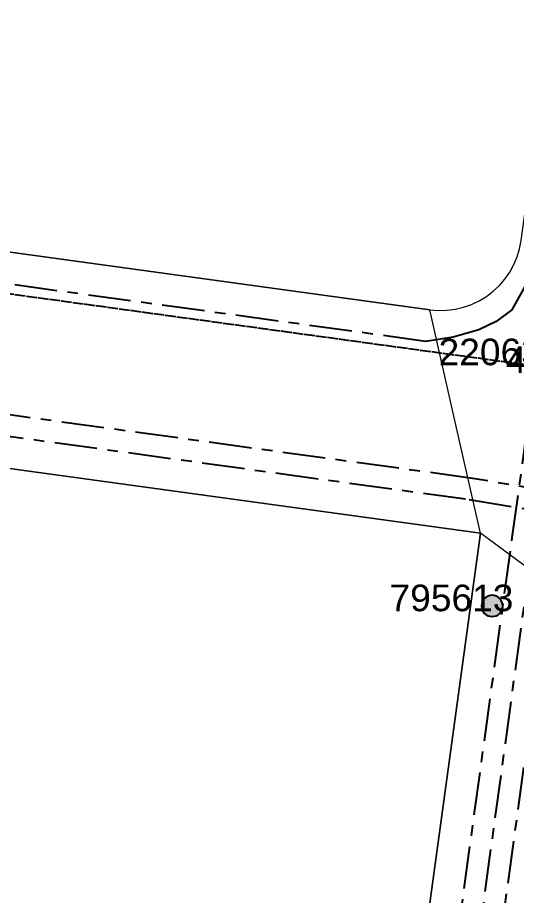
# Model space of a CAD drawing. Header units: metres. Extents: x 301012 to 305396, y 6240778 to 6244350.
# Drawn here: x 302910.9 to 302957.9, y 6242576 to 6242658.5 of the extents above; entities that cross this region are included whole.
import ezdxf
from ezdxf.enums import TextEntityAlignment as Align

# ---------------------------------------------------------------- set-up
doc = ezdxf.new("R2010")
doc.units = ezdxf.units.M
doc.linetypes.add('Cable Exist OH', pattern=[1, 1, 0])
doc.linetypes.add('Cable Exist UG', pattern=[7, 4, -1, 1, -1])
doc.layers.get('0').update_dxf_attribs({"color": 6})
for name, color, linetype, lineweight in [('Cadastre Land Parcels_SP_EXT', 118, 'Continuous', 15), ('Cadastre Roads_SP_EXT', 218, 'Continuous', 15), ('Mains_HV_EXT', 13, 'Continuous', 25)]:
    doc.layers.add(name, color=color, linetype=linetype, lineweight=lineweight)
doc.layers.add('Equip_SP_SL_EXT', color=7, linetype='Continuous')
doc.layers.add('SupportsOH_SP_TR_HV_LV_SL_EXT', color=7, linetype='Continuous')
doc.styles.add('iecARIAL', font='arial.ttf', dxfattribs={"height": 2})
doc.styles.add('POLE_LABEL', font='arial.ttf', dxfattribs={"height": 2})
doc.styles.add('SL_LABEL', font='arial.ttf', dxfattribs={"height": 2})
doc.styles.get("Standard").update_dxf_attribs({"font": 'arial.ttf'})

# ---------------------------------------------------------------- blocks, each defined once
blk = doc.blocks.new('SL_LANTERN_EXT')
at = {"flags": 9}
for tag, p in [('LRATECODE', (-7.4, 0)), ('LOUTREACHVOCAB', (-7.2, 0)), ('LOUTREACH', (-7, 0)), ('LANTNUMBER', (-6.6, 0)), ('LNEW', (-6.4, 0)), ('LMASTVOCAB', (-6.2, 0)), ('LMAST', (-6, 0)), ('LLAMPVOCAB', (-5.8, 0)), ('LLAMP', (-5.6, 0)), ('LEXIST', (-5.4, 0)), ('LCHARGE3PERCENT', (-5.2, 0)), ('LCHARGE3', (-5, 0)), ('LCHARGE2PERCENT', (-4.8, 0)), ('LCHARGE2', (-4.6, 0)), ('LCHARGE1PERCENT', (-4.4, 0)), ('LCHARGE1', (-4.2, 0)), ('LCATEGORY', (-4, 0)), ('LBRACKETVOCAB', (-3.8, 0)), ('LBRACKET', (-3.6, 0)), ('LKINGHEIGHT', (-3.4, 0)), ('CREPLACE', (-3.2, 0)), ('CREMOVE', (-3, 0)), ('CNUMBER', (-2.8, 0)), ('CNEW', (-2.6, 0)), ('CEXIST', (-2.4, 0)), ('USAGE', (-2.2, 0)), ('STATE', (-2, 0)), ('OWNED_BY', (-1.8, 0)), ('ORIENTATION', (-1.6, 0)), ('OPERATING_VOLTAGE', (-1.4, 0)), ('NO_PHASES', (-1.2, 0)), ('LANTERN_TYPE', (-1, 0)), ('LANTERN_PURPOSE', (-0.8, 0)), ('CONTROL_TYPE', (-0.6, 0)), ('CONSTRUCTED_VOLTAGE', (-0.4, 0))]:
    blk.add_attdef(tag, text='', height=0.001, rotation=270, dxfattribs=at).set_placement(p, align=Align.MIDDLE_LEFT)
at = {"style": 'SL_LABEL', "flags": 9}
blk.add_attdef('STREET_CODE', text='', height=0.001, rotation=270, dxfattribs=at).set_placement((0.001, 0), align=Align.MIDDLE_LEFT)
at = {"flags": 1}
blk.add_attdef('Z', (0, 0), '', height=0.001, rotation=270, dxfattribs=at)
at = {"width": 0.9}
blk.add_attdef('LNUMBER', text='', height=1, dxfattribs=at).set_placement((7, -1), align=Align.MIDDLE_LEFT)
at = {"flags": 9}
for tag, p in [('LREMOVE', (0, -7.6)), ('LREPLACE', (0, -7.8)), ('LTYPE', (0, -8)), ('LTYPEVOCAB', (0, -8.2)), ('LEGEND', (0, -8.4)), ('SUBURB', (0, -8.6)), ('STREETNAME', (0, -8.8)), ('LOCATION', (0, -9)), ('NOTES', (0, -9.2)), ('MAINTAINED_BY', (0, -9.863))]:
    blk.add_attdef(tag, text='', height=0.001, dxfattribs=at).set_placement(p, align=Align.MIDDLE_LEFT)
blk.add_attdef('OPERATED_BY', (0, -9.607), '', height=0.001, dxfattribs=at)
blk.add_wipeout([(5.688, 0), (5.061, -1.061), (4, -1.688), (2.939, -1.061), (2.313, 0), (2.939, 1.061), (4, 1.687), (5.061, 1.061)])
for p, q in [((4, 1.687), (4, 0)), ((2.939, 1.061), (3.205, 0.795)), ((5.061, 1.061), (4.795, 0.795)), ((0, 0), (4, 0)), ((2.939, -1.061), (3.205, -0.795)), ((4, 0), (5.688, 0)), ((4, 0), (4, -1.688)), ((5.061, -1.061), (4.795, -0.795))]:
    blk.add_line(p, q)
blk.add_circle((4, 0), 1.125)
blk = doc.blocks.new('POLE_EXT')
blk.add_hatch(color=256).paths.add_polyline_path([(-1, 0, 1), (1, 0, 1)])
blk.add_lwpolyline([(-1, 0, 1), (1, 0, 1)], format="xyb", close=True)
at = {"flags": 8}
blk.add_attdef('pNumber', text='', height=2, dxfattribs=at).set_placement((2.5, 2.5), align=Align.MIDDLE_CENTER)
at = {"style": 'POLE_LABEL', "flags": 9}
for tag, p in [('STRUCTURE_PLANT_NUMBER', (1.355, 0.028)), ('STREET_CODE', (1.355, -0.2))]:
    blk.add_attdef(tag, text='', height=0.2, dxfattribs=at).set_placement(p, align=Align.MIDDLE_LEFT)
at = {"flags": 9}
for tag, p in [('OWNED_BY', (1.355, -0.4)), ('SPECIAL_USE', (1.355, -0.8)), ('PARENT', (1.355, -0.6)), ('cLV', (1.355, -1.4)), ('STATE', (1.355, -1)), ('hDepth', (1.355, -1.6)), ('USAGE', (1.355, -1.2)), ('cHV', (1.355, -2)), ('hDia', (1.355, -1.8)), ('LBRACKET', (1.355, -2.2)), ('LExisting', (1.355, -2.4)), ('cLinedev', (1.355, -3.4)), ('LANTNUMBER', (1.355, -2.6)), ('LOther', (1.355, -2.8)), ('LRemove', (1.355, -3)), ('LEGEND', (1.355, -3.2)), ('pExisting', (1.355, -3.8)), ('LOCATION', (1.355, -3.6)), ('PFNUMBER', (1.355, -4)), ('NEWPFNUMBER', (1.355, -4.2)), ('pFooting', (1.355, -4.4)), ('pNew', (1.355, -4.6)), ('pRelocate', (1.355, -5)), ('pRemove', (1.355, -5.2)), ('pReplace', (1.355, -5.4)), ('pStay', (1.355, -5.6)), ('pType', (1.355, -5.8)), ('cspan', (1.355, -6)), ('STREETNAME', (1.355, -6.2)), ('SUBURB', (1.355, -6.4)), ('NOTES', (1.355, -6.6)), ('OPERATED_BY', (1.355, -7.014)), ('MAINTAINED_BY', (1.355, -6.814))]:
    blk.add_attdef(tag, text='', height=0.2, dxfattribs=at).set_placement(p, align=Align.MIDDLE_LEFT)
at = {"flags": 1}
blk.add_attdef('Z', (1.355, -7.328), '', height=0.2, dxfattribs=at)

msp = doc.modelspace()

# ---------------------------------------------------------------- linework, layer by layer
at = {"layer": 'Cadastre Land Parcels_SP_EXT', "linetype": 'Continuous'}
msp.add_lwpolyline([(302836.529, 6242646.564), (302949.712, 6242631.05), (302950.51, 6242630.984), (302951.309, 6242631.001), (302951.309, 6242631.001), (302952.1, 6242631.1), (302952.878, 6242631.282), (302953.631, 6242631.544), (302954.354, 6242631.885), (302955.037, 6242632.298), (302955.672, 6242632.78), (302956.255, 6242633.326), (302956.777, 6242633.931), (302957.232, 6242634.586), (302957.617, 6242635.285), (302957.926, 6242636.021), (302958.157, 6242636.785), (302958.307, 6242637.569), (302967.601, 6242705.565), (302886.042, 6242716.713), (302890.989, 6242752.97), (302894.745, 6242780.21)], dxfattribs=at)
msp.add_lwpolyline([(302954.489, 6242610.042), (302837.737, 6242626.06), (302776.25, 6242634.494), (302755.072, 6242637.399), (302727.69, 6242437.974), (302786.817, 6242429.858), (302848.333, 6242421.414), (302927.143, 6242410.596), (302954.489, 6242610.042)], close=True, dxfattribs=at)
at = {"layer": 'Cadastre Roads_SP_EXT', "linetype": 'Continuous'}
msp.add_lwpolyline([(302938.927, 6242348.803), (302959.926, 6242502.164), (302962.192, 6242518.787), (302972.847, 6242596.469), (302954.489, 6242610.042), (302927.143, 6242410.596), (302917.544, 6242340.655), (302910.656, 6242290.461), (302907.089, 6242290.948), (302897.557, 6242221.567), (302901.113, 6242220.947), (302920.949, 6242217.583), (302929.598, 6242280.678), (302938.927, 6242348.803)], close=True, dxfattribs=at)

# ---------------------------------------------------------------- block references
at = {"layer": 'SupportsOH_SP_TR_HV_LV_SL_EXT'}
ref = msp.add_blockref('POLE_EXT', (302955.578, 6242603.211), dxfattribs=at)
ref.add_attrib('ASSET_NUM', '795613', dxfattribs={"layer": '0', "height": 2.5, "style": 'POLE_LABEL'}).set_placement((302957.578, 6242603.961), align=Align.MIDDLE_RIGHT)

# ---------------------------------------------------------------- next in the draw order: block references
at = {"layer": 'Equip_SP_SL_EXT'}
ref = msp.add_blockref('SL_LANTERN_EXT', (302960.694, 6242625.598), dxfattribs=at)
ref.add_attrib('ASSET_NUM', '220635', dxfattribs={"layer": '0', "height": 2.5, "rotation": 0.13545, "style": 'iecARIAL'}).set_placement((302962.194, 6242627.098), align=Align.MIDDLE_RIGHT)

# ---------------------------------------------------------------- next in the draw order: linework, layer by layer
at = {"layer": 'Cadastre Roads_SP_EXT', "linetype": 'Continuous'}
msp.add_lwpolyline([(302327.465, 6242716.365), (302139.638, 6242742.067), (302141.28, 6242731.603), (302142.9, 6242721.297), (302336.288, 6242694.833), (302535.701, 6242667.478), (302755.072, 6242637.399), (302776.25, 6242634.494), (302837.737, 6242626.06), (302954.489, 6242610.042), (302952.079, 6242620.64), (302949.712, 6242631.05), (302836.529, 6242646.564), (302775.048, 6242654.99), (302758.428, 6242657.267), (302658.409, 6242670.983), (302558.385, 6242684.696), (302327.465, 6242716.365)], close=True, dxfattribs=at)
at = {"layer": 'Mains_HV_EXT', "linetype": 'Cable Exist UG'}
for points in [[(303301.344, 6242151.866), (303274.044, 6242155.947), (303210.764, 6242165.446), (303210.085, 6242165.53), (303210.085, 6242165.53), (302928.405, 6242204.209), (302922.664, 6242206.656), (302922.664, 6242206.656), (302918.725, 6242211.855), (302917.93, 6242217.878), (302917.93, 6242217.878), (302926.143, 6242277.372), (302914.382, 6242279.136), (302912.63, 6242282.758), (302912.63, 6242282.758), (302913.63, 6242290.058), (302930.13, 6242410.198), (302957.47, 6242609.638), (302961.29, 6242637.161), (302961.29, 6242637.161), (302970.59, 6242705.161), (302975.55, 6242741.401), (302979.71, 6242771.641)], [(302979.868, 6242758.112), (302977.532, 6242741.129), (302974.648, 6242720.061), (302976.208, 6242716.921), (302976.208, 6242716.921), (302974.536, 6242704.618), (302967.419, 6242652.112), (302966.387, 6242645.093), (302966.387, 6242645.093), (302965.242, 6242636.621), (302962.076, 6242613.791), (302953.73, 6242615.193), (302953.73, 6242615.193), (302838.417, 6242631.014)], [(302936.498, 6242283.564), (302925.246, 6242285.171), (302924.849, 6242281.8), (302914.698, 6242283.141), (302932.097, 6242409.916), (302959.408, 6242609.112), (302963.261, 6242636.892), (302964.677, 6242647.375)], [(302958.986, 6242633.86), (302957.424, 6242631.047), (302955.966, 6242629.955), (302954.32, 6242629.173), (302951.919, 6242628.47), (302949.305, 6242628.078), (302949.305, 6242628.078), (302851.169, 6242641.529)], [(302838.145, 6242629.032), (302953.428, 6242613.216), (302961.795, 6242611.801), (302961.627, 6242610.553), (302961.627, 6242610.553), (302961.389, 6242608.839), (302934.078, 6242409.645), (302916.953, 6242284.861), (302923.1, 6242284.048), (302923.499, 6242287.441), (302936.049, 6242285.648), (302936.22, 6242283.564)]]:
    msp.add_lwpolyline(points, dxfattribs=at)
at = {"layer": 'Mains_HV_EXT', "linetype": 'Cable Exist OH'}
msp.add_lwpolyline([(302973.538, 6242719.491), (302967.439, 6242675.179), (302960.694, 6242625.598), (302468.939, 6242693.007)], dxfattribs=at)

# ---------------------------------------------------------------- next in the draw order: block references
at = {"layer": 'SupportsOH_SP_TR_HV_LV_SL_EXT'}
ref = msp.add_blockref('POLE_EXT', (302960.694, 6242625.598), dxfattribs=at)
ref.add_attrib('ASSET_NUM', '442', dxfattribs={"layer": '0', "height": 2.5, "style": 'POLE_LABEL'}).set_placement((302962.694, 6242626.348), align=Align.MIDDLE_RIGHT)

doc.saveas('drawing.dxf')
